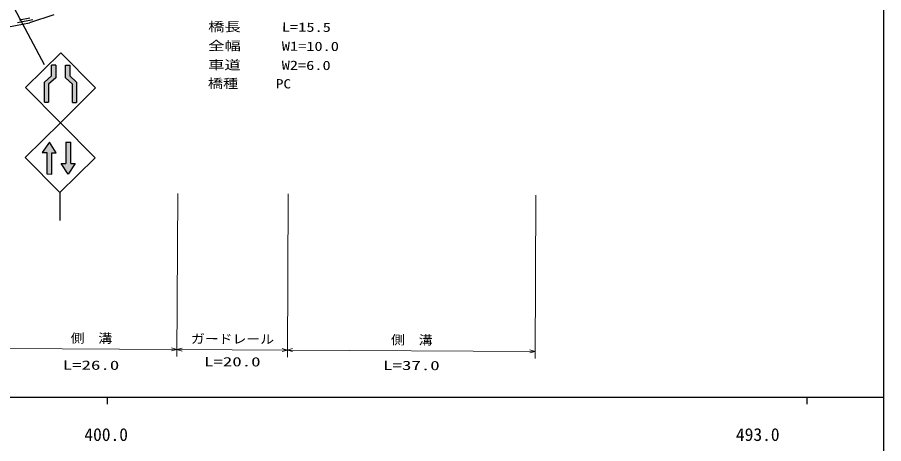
# Model space of a CAD drawing. Units: millimetres, scale not verified. Extents: x 40000 to 680000, y 20000 to 380000.
# Drawn here: x 455142 to 579000, y 198357 to 259315 of the extents above; entities that cross this region are included whole.
import ezdxf
from ezdxf.enums import TextEntityAlignment as Align

# ---------------------------------------------------------------- set-up
doc = ezdxf.new("R2010")
doc.units = ezdxf.units.MM
doc.header["$LTSCALE"] = 1000
for name, color, linetype, lineweight in [('M-BGD', 7, 'Continuous', 25), ('M-STR-HTXT', 7, 'Continuous', 13), ('M-STR-STRC', 7, 'Continuous', 25), ('M-TTL-BAND', 7, 'Continuous', 25)]:
    doc.layers.add(name, color=color, linetype=linetype, lineweight=lineweight)
doc.styles.add('ＭＳ ゴシック', font='')
doc.styles.get('ＭＳ ゴシック').set_extended_font_data('MS Gothic')

msp = doc.modelspace()

# ---------------------------------------------------------------- hatches: boundary and pattern name
at = {"layer": 'M-STR-STRC'}
for points in [[(459608, 247170), (459622, 249778), (460627, 250672), (460636, 252469), (460036, 252472), (460028, 250943), (459024, 250049), (459008, 247173)], [(463608, 247149), (463623, 250025), (462628, 250929), (462636, 252459), (462036, 252462), (462027, 250665), (463022, 249760), (463008, 247152)], [(460059, 236913), (460075, 239962), (460716, 239959), (459724, 241464), (458716, 239969), (459357, 239966), (459341, 236917)], [(462804, 241448), (462788, 238398), (463429, 238395), (462421, 236900), (461429, 238406), (462070, 238402), (462086, 241451)]]:
    msp.add_hatch(color=256, dxfattribs=at).paths.add_polyline_path(points)

# ---------------------------------------------------------------- linework, layer by layer
at = {"layer": 'M-BGD'}
for p, q in [((457336, 258954), (455186, 258542)), ((455452, 258968), (456937, 259253)), ((460380, 259691), (456881, 258507)), ((453896, 257935), (456881, 258507))]:
    msp.add_line(p, q, dxfattribs=at)
at = {"layer": 'M-STR-HTXT'}
for p, q in [((477947, 210819), (478070, 234147)), ((493750, 210736), (493873, 234064)), ((529163, 210549), (529286, 233878)), ((453354, 211948), (477953, 211819)), ((477953, 211819), (493755, 211736)), ((493755, 211736), (529169, 211549))]:
    msp.add_line(p, q, dxfattribs=at)
for points in [[(477204, 212038), (477953, 211819), (477201, 211609)], [(478701, 211599), (477953, 211819), (478704, 212028)], [(493006, 211955), (493755, 211736), (493004, 211526)], [(494504, 211516), (493755, 211736), (494506, 211945)], [(528420, 211769), (529169, 211549), (528417, 211339)]]:
    msp.add_lwpolyline(points, dxfattribs=at)
at = {"layer": 'M-STR-STRC'}
for p, q in [((448774, 271877), (458972, 252585)), ((461346, 254252), (456319, 249278)), ((466319, 249226), (461346, 254252)), ((460028, 250943), (460036, 252472)), ((460636, 252469), (460036, 252472)), ((460636, 252469), (460627, 250672)), ((462027, 250665), (462036, 252462)), ((462036, 252462), (462636, 252459)), ((462636, 252459), (462628, 250929)), ((459024, 250049), (460028, 250943)), ((460627, 250672), (459622, 249778)), ((463022, 249760), (462027, 250665)), ((462628, 250929), (463623, 250025)), ((456319, 249278), (461293, 244252)), ((459008, 247173), (459024, 250049)), ((459622, 249778), (459608, 247170)), ((461293, 244252), (466319, 249226)), ((463008, 247152), (463022, 249760)), ((463623, 250025), (463608, 247149)), ((459008, 247173), (459608, 247170)), ((463008, 247152), (463608, 247149)), ((456267, 239278), (461293, 244252)), ((461293, 244252), (466267, 239226)), ((459724, 241464), (458716, 239969)), ((460716, 239959), (459724, 241464)), ((462086, 241451), (462070, 238402)), ((462086, 241451), (462804, 241448)), ((462788, 238398), (462804, 241448)), ((461240, 234252), (456267, 239278)), ((458716, 239969), (459357, 239966)), ((459357, 239966), (459341, 236917)), ((460059, 236913), (460075, 239962)), ((460075, 239962), (460716, 239959)), ((466267, 239226), (461240, 234252)), ((462421, 236900), (461429, 238406)), ((461429, 238406), (462070, 238402)), ((463429, 238395), (462421, 236900)), ((462788, 238398), (463429, 238395)), ((459341, 236917), (460059, 236913)), ((461240, 234252), (461220, 230289))]:
    msp.add_line(p, q, dxfattribs=at)
at = {"layer": 'M-TTL-BAND'}
for p, q in [((579000, 20000), (579000, 370000)), ((40000, 205000), (579000, 205000)), ((468000, 205000), (468000, 204000)), ((568000, 205000), (568000, 204000))]:
    msp.add_line(p, q, dxfattribs=at)

# ---------------------------------------------------------------- texts
at = {"layer": 'M-STR-HTXT', "style": 'ＭＳ ゴシック'}
for s, width, p in [('橋長 \u3000\u3000L=15.5', 1.3, (482429, 256925)), ('全幅 \u3000\u3000W1=10.0', 1.3, (482415, 254199)), ('車道 \u3000\u3000W2=6.0', 1.3, (482400, 251472)), ('橋種 \u3000\u3000PC', 1.2, (482386, 248816)), ('側\u3000溝', 1.1, (462756, 212399)), ('ガードレール', 1.1, (479957, 212308)), ('側\u3000溝', 1.1, (508565, 212158)), ('L=20.0', 1.5, (481831, 209044)), ('L=26.0', 1.5, (461627, 208552)), ('L=37.0', 1.5, (507437, 208511))]:
    msp.add_text(s, height=1320, rotation=359.699, dxfattribs=dict(at, width=width)).set_placement(p, align=Align.BOTTOM_LEFT)
at = {"layer": 'M-TTL-BAND', "style": 'ＭＳ ゴシック'}
for s, p in [('400.0', (467844, 198195)), ('493.0', (561000, 198195))]:
    msp.add_text(s, height=1833, dxfattribs=at).set_placement(p, align=Align.BOTTOM_CENTER)

doc.saveas('drawing.dxf')
